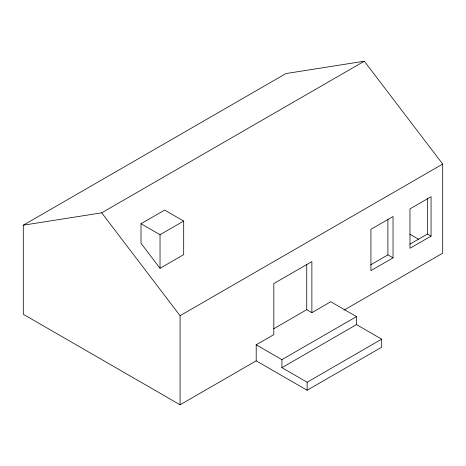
<?xml version="1.0" encoding="UTF-8"?>
<svg xmlns="http://www.w3.org/2000/svg" width="466" height="466" viewBox="0 0 466 466"><rect width="100%" height="100%" fill="white"/><g stroke="black" fill="none" stroke-linecap="round" stroke-linejoin="round"><path stroke-width="0.7" d="M356.49 324.616L356.49 316.595L281.913 359.653L281.913 367.674L356.49 324.616L381.695 339.166L381.695 347.182L307.111 390.24L256.195 360.841L180.074 404.791L23.3 314.276L23.3 225.189L285.926 73.564L364.313 61.209L442.7 164.079L442.7 253.166L343.978 310.158M23.3 225.189L101.687 212.834L364.313 61.209M141 223.732L164.661 210.073L183.691 221.059L183.691 254.646L160.03 268.305L141 243.328L141 223.732L160.03 234.718L183.691 221.059M180.074 404.791L180.074 315.703L442.7 164.079M370.697 264.81L387.898 254.879L393.042 257.844L393.042 216.521L370.93 229.295L370.93 270.612L393.042 257.844M410.092 244.062L427.456 234.031L431.056 236.111L431.056 196.71L409.969 208.885L409.969 248.285L431.056 236.111M273.67 328.78L306.739 309.686L311.882 312.657L330.773 301.747L356.49 316.595M256.195 360.841L256.195 344.805L273.822 334.629L273.822 283.555L311.882 261.577L311.882 312.657M281.913 367.674L307.111 382.225L381.695 339.166M409.958 234.264L418.777 239.349M256.195 344.805L281.913 359.653M101.687 212.834L180.074 315.703M427.456 198.213L427.456 234.031M387.898 219.352L387.898 254.879M307.111 382.225L307.111 390.24M306.739 264.362L306.739 309.686M160.03 234.718L160.03 268.305"/></g></svg>
